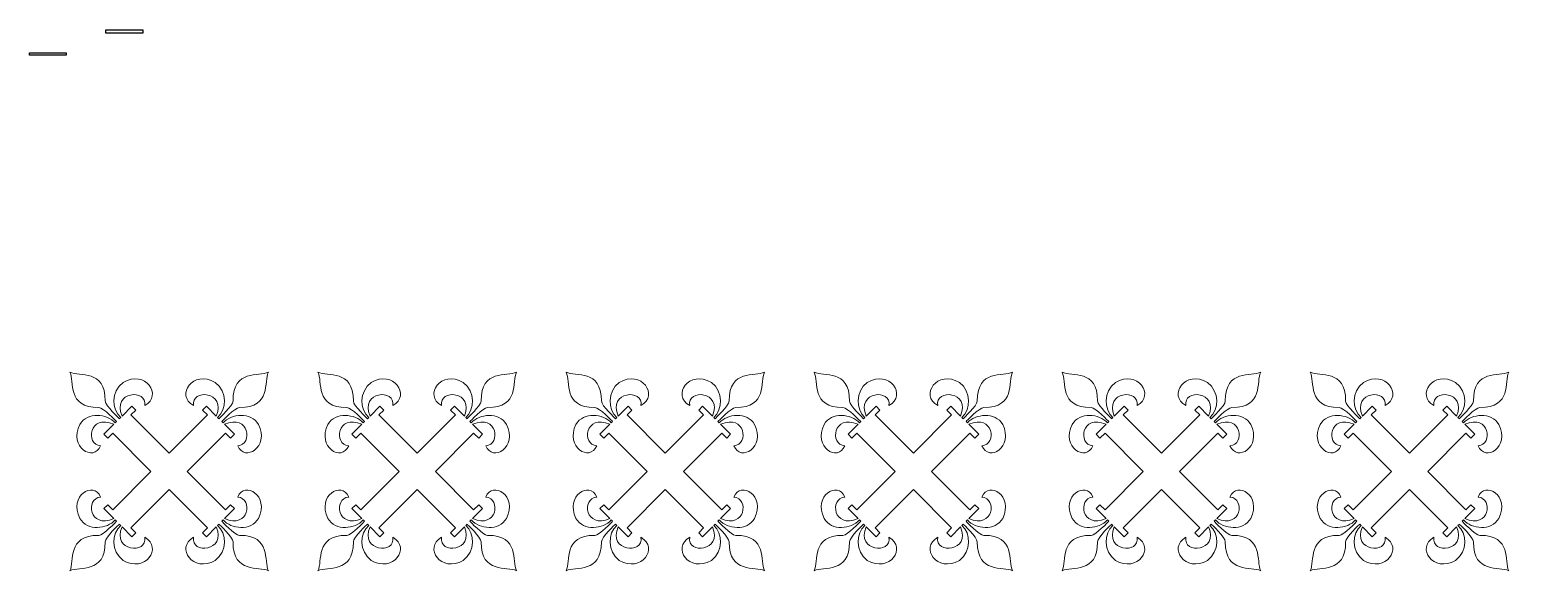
# Model space of a CAD drawing. Header units: centimetres. Extents: x -305 to -65, y -66 to -22.
# Drawn here: x -304.5 to -185, y -65.9 to -22.1 of the extents above; entities that cross this region are included whole.
import ezdxf

# ---------------------------------------------------------------- set-up
doc = ezdxf.new("R2010")
doc.units = ezdxf.units.CM
doc.header["$MEASUREMENT"] = 0
doc.header["$XCLIPFRAME"] = 0
doc.layers.add('layer 1', color=7, linetype='Continuous')
picture_1 = doc.add_image_def('image1.jpg', size_in_pixel=(6070, 507))
picture_2 = doc.add_image_def('image2.jpg', size_in_pixel=(15437, 1440))

msp = doc.modelspace()

# ---------------------------------------------------------------- linework, layer by layer
at = {"layer": 'layer 1', "color": 230, "lineweight": 9}
for points in [[(-291.8309, -57.64414), (-291.8309, -57.64414), (-288.74649, -54.5597), (-288.74649, -54.5597), (-288.74649, -54.5597), (-288.74649, -54.5597), (-288.34096, -54.96523), (-288.34096, -54.96523), (-288.34096, -54.96523), (-288.34096, -54.96523), (-288.02642, -54.65069), (-288.02642, -54.65069), (-288.02642, -54.65069), (-288.02642, -54.65069), (-288.83175, -53.84531), (-288.83175, -53.84531), (-288.83175, -53.84531), (-286.82492, -52.97389), (-286.51419, -55.47459), (-287.76999, -55.58263), (-287.76999, -55.58263), (-287.20246, -56.91838), (-285.18024, -55.68053), (-286.0955, -53.86414), (-286.0955, -53.86414), (-286.69637, -52.80568), (-288.30547, -53.00814), (-288.94198, -53.73684), (-288.94198, -53.73684), (-288.94198, -53.73684), (-289.05018, -53.62689), (-289.05018, -53.62689), (-289.05018, -53.62689), (-289.05018, -53.62689), (-287.98222, -52.49679), (-287.62002, -52.49553), (-287.62002, -52.49553), (-285.00582, -52.4864), (-285.68879, -50.40669), (-285.29504, -49.64433), (-285.29504, -49.64433), (-286.05743, -50.03805), (-288.13705, -49.35514), (-288.14618, -51.96933), (-288.14618, -51.96933), (-288.14744, -52.33153), (-289.27857, -53.40052), (-289.27857, -53.40052), (-289.27857, -53.40052), (-289.27857, -53.40052), (-289.38748, -53.29129), (-289.38748, -53.29129), (-289.38748, -53.29129), (-288.65879, -52.65477), (-288.59328, -51.21686), (-289.58326, -50.47904), (-289.58326, -50.47904), (-291.36542, -49.42681), (-292.83253, -51.50176), (-291.3256, -52.34321), (-291.3256, -52.34321), (-291.5942, -50.95047), (-288.62493, -51.17514), (-289.49634, -53.18198), (-289.49634, -53.18198), (-289.49634, -53.18198), (-290.28844, -52.38867), (-290.28844, -52.38867), (-290.28844, -52.38867), (-290.28844, -52.38867), (-290.60298, -52.70321), (-290.60298, -52.70321), (-290.60298, -52.70321), (-290.60298, -52.70321), (-290.21035, -53.09581), (-290.21035, -53.09581), (-290.21035, -53.09581), (-290.21035, -53.09581), (-293.29491, -56.18037), (-293.29491, -56.18037), (-293.29491, -56.18037), (-293.29491, -56.18037), (-296.37985, -53.09581), (-296.37985, -53.09581), (-296.37985, -53.09581), (-296.37985, -53.09581), (-295.98722, -52.70321), (-295.98722, -52.70321), (-295.98722, -52.70321), (-295.98722, -52.70321), (-296.30176, -52.38867), (-296.30176, -52.38867), (-296.30176, -52.38867), (-296.30176, -52.38867), (-297.09386, -53.18198), (-297.09386, -53.18198), (-297.09386, -53.18198), (-297.96527, -51.17514), (-294.996, -50.95047), (-295.2646, -52.34321), (-295.2646, -52.34321), (-293.75767, -51.50176), (-295.22478, -49.42681), (-297.00694, -50.47904), (-297.00694, -50.47904), (-297.99692, -51.21686), (-297.93141, -52.65477), (-297.20272, -53.29129), (-297.20272, -53.29129), (-297.20272, -53.29129), (-297.31163, -53.40052), (-297.31163, -53.40052), (-297.31163, -53.40052), (-297.31163, -53.40052), (-298.44276, -52.33153), (-298.44402, -51.96933), (-298.44402, -51.96933), (-298.45315, -49.35514), (-300.53277, -50.03805), (-301.29516, -49.64433), (-301.29516, -49.64433), (-300.90141, -50.40669), (-301.58438, -52.4864), (-298.97018, -52.49553), (-298.97018, -52.49553), (-298.60798, -52.49679), (-297.54002, -53.62689), (-297.54002, -53.62689), (-297.54002, -53.62689), (-297.54002, -53.62689), (-297.64822, -53.73684), (-297.64822, -53.73684), (-297.64822, -53.73684), (-298.28473, -53.00814), (-299.89383, -52.80568), (-300.4947, -53.86414), (-300.4947, -53.86414), (-301.40996, -55.68053), (-299.38774, -56.91838), (-298.82021, -55.58263), (-298.82021, -55.58263), (-300.07601, -55.47459), (-299.76528, -52.97389), (-297.75845, -53.84531), (-297.75845, -53.84531), (-297.75845, -53.84531), (-298.56378, -54.65069), (-298.56378, -54.65069), (-298.56378, -54.65069), (-298.56378, -54.65069), (-298.24924, -54.96523), (-298.24924, -54.96523), (-298.24924, -54.96523), (-298.24924, -54.96523), (-297.84371, -54.5597), (-297.84371, -54.5597), (-297.84371, -54.5597), (-297.84371, -54.5597), (-294.7593, -57.64414), (-294.7593, -57.64414), (-294.7593, -57.64414), (-294.7593, -57.64414), (-297.84371, -60.72858), (-297.84371, -60.72858), (-297.84371, -60.72858), (-297.84371, -60.72858), (-298.24924, -60.32305), (-298.24924, -60.32305), (-298.24924, -60.32305), (-298.24924, -60.32305), (-298.56378, -60.63759), (-298.56378, -60.63759), (-298.56378, -60.63759), (-298.56378, -60.63759), (-297.75845, -61.44297), (-297.75845, -61.44297), (-297.75845, -61.44297), (-299.76528, -62.31439), (-300.07601, -59.81369), (-298.82021, -59.70565), (-298.82021, -59.70565), (-299.38774, -58.3699), (-301.40996, -59.60775), (-300.4947, -61.42414), (-300.4947, -61.42414), (-299.89383, -62.4826), (-298.28473, -62.28014), (-297.64822, -61.55144), (-297.64822, -61.55144), (-297.64822, -61.55144), (-297.54002, -61.66139), (-297.54002, -61.66139), (-297.54002, -61.66139), (-297.54002, -61.66139), (-298.60798, -62.79149), (-298.97018, -62.79275), (-298.97018, -62.79275), (-301.58438, -62.80188), (-300.90141, -64.88159), (-301.29516, -65.64395), (-301.29516, -65.64395), (-300.53277, -65.25023), (-298.45315, -65.93314), (-298.44402, -63.31895), (-298.44402, -63.31895), (-298.44276, -62.95675), (-297.31163, -61.88776), (-297.31163, -61.88776), (-297.31163, -61.88776), (-297.31163, -61.88776), (-297.20272, -61.99699), (-297.20272, -61.99699), (-297.20272, -61.99699), (-297.93141, -62.63351), (-297.99692, -64.07142), (-297.00694, -64.80924), (-297.00694, -64.80924), (-295.22478, -65.86147), (-293.75767, -63.78652), (-295.2646, -62.94507), (-295.2646, -62.94507), (-294.996, -64.33781), (-297.96527, -64.11314), (-297.09386, -62.1063), (-297.09386, -62.1063), (-297.09386, -62.1063), (-296.30176, -62.89961), (-296.30176, -62.89961), (-296.30176, -62.89961), (-296.30176, -62.89961), (-295.98722, -62.58507), (-295.98722, -62.58507), (-295.98722, -62.58507), (-295.98722, -62.58507), (-296.37985, -62.19247), (-296.37985, -62.19247), (-296.37985, -62.19247), (-296.37985, -62.19247), (-293.29529, -59.10791), (-293.29529, -59.10791), (-293.29529, -59.10791), (-293.29529, -59.10791), (-290.21035, -62.19247), (-290.21035, -62.19247), (-290.21035, -62.19247), (-290.21035, -62.19247), (-290.60298, -62.58507), (-290.60298, -62.58507), (-290.60298, -62.58507), (-290.60298, -62.58507), (-290.28844, -62.89961), (-290.28844, -62.89961), (-290.28844, -62.89961), (-290.28844, -62.89961), (-289.49634, -62.1063), (-289.49634, -62.1063), (-289.49634, -62.1063), (-288.62493, -64.11314), (-291.5942, -64.33781), (-291.3256, -62.94507), (-291.3256, -62.94507), (-292.83253, -63.78652), (-291.36542, -65.86147), (-289.58326, -64.80924), (-289.58326, -64.80924), (-288.59328, -64.07142), (-288.65879, -62.63351), (-289.38748, -61.99699), (-289.38748, -61.99699), (-289.38748, -61.99699), (-289.27857, -61.88776), (-289.27857, -61.88776), (-289.27857, -61.88776), (-289.27857, -61.88776), (-288.14744, -62.95675), (-288.14618, -63.31895), (-288.14618, -63.31895), (-288.13705, -65.93314), (-286.05743, -65.25023), (-285.29504, -65.64395), (-285.29504, -65.64395), (-285.68879, -64.88159), (-285.00582, -62.80188), (-287.62002, -62.79275), (-287.62002, -62.79275), (-287.98222, -62.79149), (-289.05018, -61.66139), (-289.05018, -61.66139), (-289.05018, -61.66139), (-289.05018, -61.66139), (-288.94198, -61.55144), (-288.94198, -61.55144), (-288.94198, -61.55144), (-288.30547, -62.28014), (-286.69637, -62.4826), (-286.0955, -61.42414), (-286.0955, -61.42414), (-285.18024, -59.60775), (-287.20246, -58.3699), (-287.76999, -59.70565), (-287.76999, -59.70565), (-286.51419, -59.81369), (-286.82492, -62.31439), (-288.83175, -61.44297), (-288.83175, -61.44297), (-288.83175, -61.44297), (-288.02642, -60.63759), (-288.02642, -60.63759), (-288.02642, -60.63759), (-288.02642, -60.63759), (-288.34096, -60.32305), (-288.34096, -60.32305), (-288.34096, -60.32305), (-288.34096, -60.32305), (-288.74649, -60.72858), (-288.74649, -60.72858), (-288.74649, -60.72858), (-288.74649, -60.72858), (-291.8309, -57.64414), (-291.8309, -57.64414)], [(-274.7592, -57.64442), (-274.7592, -57.64442), (-277.84361, -60.72886), (-277.84361, -60.72886), (-277.84361, -60.72886), (-277.84361, -60.72886), (-278.24914, -60.32333), (-278.24914, -60.32333), (-278.24914, -60.32333), (-278.24914, -60.32333), (-278.56368, -60.63787), (-278.56368, -60.63787), (-278.56368, -60.63787), (-278.56368, -60.63787), (-277.75835, -61.44325), (-277.75835, -61.44325), (-277.75835, -61.44325), (-279.76518, -62.31467), (-280.07591, -59.81397), (-278.82011, -59.70593), (-278.82011, -59.70593), (-279.38764, -58.37018), (-281.40986, -59.60803), (-280.4946, -61.42442), (-280.4946, -61.42442), (-279.89373, -62.48288), (-278.28463, -62.28042), (-277.64812, -61.55172), (-277.64812, -61.55172), (-277.64812, -61.55172), (-277.53992, -61.66167), (-277.53992, -61.66167), (-277.53992, -61.66167), (-277.53992, -61.66167), (-278.60788, -62.79177), (-278.97008, -62.79303), (-278.97008, -62.79303), (-281.58428, -62.80216), (-280.90131, -64.88187), (-281.29506, -65.64423), (-281.29506, -65.64423), (-280.53267, -65.25051), (-278.45305, -65.93342), (-278.44392, -63.31923), (-278.44392, -63.31923), (-278.44266, -62.95703), (-277.31153, -61.88804), (-277.31153, -61.88804), (-277.31153, -61.88804), (-277.31153, -61.88804), (-277.20262, -61.99727), (-277.20262, -61.99727), (-277.20262, -61.99727), (-277.93131, -62.63379), (-277.99682, -64.0717), (-277.00684, -64.80952), (-277.00684, -64.80952), (-275.22468, -65.86175), (-273.75757, -63.7868), (-275.2645, -62.94535), (-275.2645, -62.94535), (-274.9959, -64.33809), (-277.96517, -64.11342), (-277.09376, -62.10658), (-277.09376, -62.10658), (-277.09376, -62.10658), (-276.30166, -62.89989), (-276.30166, -62.89989), (-276.30166, -62.89989), (-276.30166, -62.89989), (-275.98712, -62.58535), (-275.98712, -62.58535), (-275.98712, -62.58535), (-275.98712, -62.58535), (-276.37975, -62.19275), (-276.37975, -62.19275), (-276.37975, -62.19275), (-276.37975, -62.19275), (-273.29519, -59.10819), (-273.29519, -59.10819), (-273.29519, -59.10819), (-273.29519, -59.10819), (-270.21025, -62.19275), (-270.21025, -62.19275), (-270.21025, -62.19275), (-270.21025, -62.19275), (-270.60288, -62.58535), (-270.60288, -62.58535), (-270.60288, -62.58535), (-270.60288, -62.58535), (-270.28834, -62.89989), (-270.28834, -62.89989), (-270.28834, -62.89989), (-270.28834, -62.89989), (-269.49624, -62.10658), (-269.49624, -62.10658), (-269.49624, -62.10658), (-268.62483, -64.11342), (-271.5941, -64.33809), (-271.3255, -62.94535), (-271.3255, -62.94535), (-272.83243, -63.7868), (-271.36532, -65.86175), (-269.58316, -64.80952), (-269.58316, -64.80952), (-268.59318, -64.0717), (-268.65869, -62.63379), (-269.38738, -61.99727), (-269.38738, -61.99727), (-269.38738, -61.99727), (-269.27847, -61.88804), (-269.27847, -61.88804), (-269.27847, -61.88804), (-269.27847, -61.88804), (-268.14734, -62.95703), (-268.14608, -63.31923), (-268.14608, -63.31923), (-268.13695, -65.93342), (-266.05733, -65.25051), (-265.29494, -65.64423), (-265.29494, -65.64423), (-265.68869, -64.88187), (-265.00572, -62.80216), (-267.61992, -62.79303), (-267.61992, -62.79303), (-267.98212, -62.79177), (-269.05008, -61.66167), (-269.05008, -61.66167), (-269.05008, -61.66167), (-269.05008, -61.66167), (-268.94188, -61.55172), (-268.94188, -61.55172), (-268.94188, -61.55172), (-268.30537, -62.28042), (-266.69627, -62.48288), (-266.0954, -61.42442), (-266.0954, -61.42442), (-265.18014, -59.60803), (-267.20236, -58.37018), (-267.76989, -59.70593), (-267.76989, -59.70593), (-266.51409, -59.81397), (-266.82482, -62.31467), (-268.83165, -61.44325), (-268.83165, -61.44325), (-268.83165, -61.44325), (-268.02632, -60.63787), (-268.02632, -60.63787), (-268.02632, -60.63787), (-268.02632, -60.63787), (-268.34086, -60.32333), (-268.34086, -60.32333), (-268.34086, -60.32333), (-268.34086, -60.32333), (-268.74639, -60.72886), (-268.74639, -60.72886), (-268.74639, -60.72886), (-268.74639, -60.72886), (-271.8308, -57.64442), (-271.8308, -57.64442), (-271.8308, -57.64442), (-271.8308, -57.64442), (-268.74639, -54.55998), (-268.74639, -54.55998), (-268.74639, -54.55998), (-268.74639, -54.55998), (-268.34086, -54.96551), (-268.34086, -54.96551), (-268.34086, -54.96551), (-268.34086, -54.96551), (-268.02632, -54.65097), (-268.02632, -54.65097), (-268.02632, -54.65097), (-268.02632, -54.65097), (-268.83165, -53.84559), (-268.83165, -53.84559), (-268.83165, -53.84559), (-266.82482, -52.97417), (-266.51409, -55.47487), (-267.76989, -55.58291), (-267.76989, -55.58291), (-267.20236, -56.91866), (-265.18014, -55.68081), (-266.0954, -53.86442), (-266.0954, -53.86442), (-266.69627, -52.80596), (-268.30537, -53.00842), (-268.94188, -53.73712), (-268.94188, -53.73712), (-268.94188, -53.73712), (-269.05008, -53.62717), (-269.05008, -53.62717), (-269.05008, -53.62717), (-269.05008, -53.62717), (-267.98212, -52.49707), (-267.61992, -52.49581), (-267.61992, -52.49581), (-265.00572, -52.48668), (-265.68869, -50.40697), (-265.29494, -49.64461), (-265.29494, -49.64461), (-266.05733, -50.03833), (-268.13695, -49.35542), (-268.14608, -51.96961), (-268.14608, -51.96961), (-268.14734, -52.33181), (-269.27847, -53.4008), (-269.27847, -53.4008), (-269.27847, -53.4008), (-269.27847, -53.4008), (-269.38738, -53.29157), (-269.38738, -53.29157), (-269.38738, -53.29157), (-268.65869, -52.65505), (-268.59318, -51.21714), (-269.58316, -50.47932), (-269.58316, -50.47932), (-271.36532, -49.42709), (-272.83243, -51.50204), (-271.3255, -52.34349), (-271.3255, -52.34349), (-271.5941, -50.95075), (-268.62483, -51.17542), (-269.49624, -53.18226), (-269.49624, -53.18226), (-269.49624, -53.18226), (-270.28834, -52.38895), (-270.28834, -52.38895), (-270.28834, -52.38895), (-270.28834, -52.38895), (-270.60288, -52.70349), (-270.60288, -52.70349), (-270.60288, -52.70349), (-270.60288, -52.70349), (-270.21025, -53.09609), (-270.21025, -53.09609), (-270.21025, -53.09609), (-270.21025, -53.09609), (-273.29481, -56.18065), (-273.29481, -56.18065), (-273.29481, -56.18065), (-273.29481, -56.18065), (-276.37975, -53.09609), (-276.37975, -53.09609), (-276.37975, -53.09609), (-276.37975, -53.09609), (-275.98712, -52.70349), (-275.98712, -52.70349), (-275.98712, -52.70349), (-275.98712, -52.70349), (-276.30166, -52.38895), (-276.30166, -52.38895), (-276.30166, -52.38895), (-276.30166, -52.38895), (-277.09376, -53.18226), (-277.09376, -53.18226), (-277.09376, -53.18226), (-277.96517, -51.17542), (-274.9959, -50.95075), (-275.2645, -52.34349), (-275.2645, -52.34349), (-273.75757, -51.50204), (-275.22468, -49.42709), (-277.00684, -50.47932), (-277.00684, -50.47932), (-277.99682, -51.21714), (-277.93131, -52.65505), (-277.20262, -53.29157), (-277.20262, -53.29157), (-277.20262, -53.29157), (-277.31153, -53.4008), (-277.31153, -53.4008), (-277.31153, -53.4008), (-277.31153, -53.4008), (-278.44266, -52.33181), (-278.44392, -51.96961), (-278.44392, -51.96961), (-278.45305, -49.35542), (-280.53267, -50.03833), (-281.29506, -49.64461), (-281.29506, -49.64461), (-280.90131, -50.40697), (-281.58428, -52.48668), (-278.97008, -52.49581), (-278.97008, -52.49581), (-278.60788, -52.49707), (-277.53992, -53.62717), (-277.53992, -53.62717), (-277.53992, -53.62717), (-277.53992, -53.62717), (-277.64812, -53.73712), (-277.64812, -53.73712), (-277.64812, -53.73712), (-278.28463, -53.00842), (-279.89373, -52.80596), (-280.4946, -53.86442), (-280.4946, -53.86442), (-281.40986, -55.68081), (-279.38764, -56.91866), (-278.82011, -55.58291), (-278.82011, -55.58291), (-280.07591, -55.47487), (-279.76518, -52.97417), (-277.75835, -53.84559), (-277.75835, -53.84559), (-277.75835, -53.84559), (-278.56368, -54.65097), (-278.56368, -54.65097), (-278.56368, -54.65097), (-278.56368, -54.65097), (-278.24914, -54.96551), (-278.24914, -54.96551), (-278.24914, -54.96551), (-278.24914, -54.96551), (-277.84361, -54.55998), (-277.84361, -54.55998), (-277.84361, -54.55998), (-277.84361, -54.55998), (-274.7592, -57.64442), (-274.7592, -57.64442)], [(-251.8309, -57.64414), (-251.8309, -57.64414), (-248.74649, -54.5597), (-248.74649, -54.5597), (-248.74649, -54.5597), (-248.74649, -54.5597), (-248.34096, -54.96523), (-248.34096, -54.96523), (-248.34096, -54.96523), (-248.34096, -54.96523), (-248.02642, -54.65069), (-248.02642, -54.65069), (-248.02642, -54.65069), (-248.02642, -54.65069), (-248.83175, -53.84531), (-248.83175, -53.84531), (-248.83175, -53.84531), (-246.82492, -52.97389), (-246.51419, -55.47459), (-247.76999, -55.58263), (-247.76999, -55.58263), (-247.20246, -56.91838), (-245.18024, -55.68053), (-246.0955, -53.86414), (-246.0955, -53.86414), (-246.69637, -52.80568), (-248.30547, -53.00814), (-248.94198, -53.73684), (-248.94198, -53.73684), (-248.94198, -53.73684), (-249.05018, -53.62689), (-249.05018, -53.62689), (-249.05018, -53.62689), (-249.05018, -53.62689), (-247.98222, -52.49679), (-247.62002, -52.49553), (-247.62002, -52.49553), (-245.00582, -52.4864), (-245.68879, -50.40669), (-245.29504, -49.64433), (-245.29504, -49.64433), (-246.05743, -50.03805), (-248.13705, -49.35514), (-248.14618, -51.96933), (-248.14618, -51.96933), (-248.14744, -52.33153), (-249.27857, -53.40052), (-249.27857, -53.40052), (-249.27857, -53.40052), (-249.27857, -53.40052), (-249.38748, -53.29129), (-249.38748, -53.29129), (-249.38748, -53.29129), (-248.65879, -52.65477), (-248.59328, -51.21686), (-249.58326, -50.47904), (-249.58326, -50.47904), (-251.36542, -49.42681), (-252.83253, -51.50176), (-251.3256, -52.34321), (-251.3256, -52.34321), (-251.5942, -50.95047), (-248.62493, -51.17514), (-249.49634, -53.18198), (-249.49634, -53.18198), (-249.49634, -53.18198), (-250.28844, -52.38867), (-250.28844, -52.38867), (-250.28844, -52.38867), (-250.28844, -52.38867), (-250.60298, -52.70321), (-250.60298, -52.70321), (-250.60298, -52.70321), (-250.60298, -52.70321), (-250.21035, -53.09581), (-250.21035, -53.09581), (-250.21035, -53.09581), (-250.21035, -53.09581), (-253.29491, -56.18037), (-253.29491, -56.18037), (-253.29491, -56.18037), (-253.29491, -56.18037), (-256.37985, -53.09581), (-256.37985, -53.09581), (-256.37985, -53.09581), (-256.37985, -53.09581), (-255.98722, -52.70321), (-255.98722, -52.70321), (-255.98722, -52.70321), (-255.98722, -52.70321), (-256.30176, -52.38867), (-256.30176, -52.38867), (-256.30176, -52.38867), (-256.30176, -52.38867), (-257.09386, -53.18198), (-257.09386, -53.18198), (-257.09386, -53.18198), (-257.96527, -51.17514), (-254.996, -50.95047), (-255.2646, -52.34321), (-255.2646, -52.34321), (-253.75767, -51.50176), (-255.22478, -49.42681), (-257.00694, -50.47904), (-257.00694, -50.47904), (-257.99692, -51.21686), (-257.93141, -52.65477), (-257.20272, -53.29129), (-257.20272, -53.29129), (-257.20272, -53.29129), (-257.31163, -53.40052), (-257.31163, -53.40052), (-257.31163, -53.40052), (-257.31163, -53.40052), (-258.44276, -52.33153), (-258.44402, -51.96933), (-258.44402, -51.96933), (-258.45315, -49.35514), (-260.53277, -50.03805), (-261.29516, -49.64433), (-261.29516, -49.64433), (-260.90141, -50.40669), (-261.58438, -52.4864), (-258.97018, -52.49553), (-258.97018, -52.49553), (-258.60798, -52.49679), (-257.54002, -53.62689), (-257.54002, -53.62689), (-257.54002, -53.62689), (-257.54002, -53.62689), (-257.64822, -53.73684), (-257.64822, -53.73684), (-257.64822, -53.73684), (-258.28473, -53.00814), (-259.89383, -52.80568), (-260.4947, -53.86414), (-260.4947, -53.86414), (-261.40996, -55.68053), (-259.38774, -56.91838), (-258.82021, -55.58263), (-258.82021, -55.58263), (-260.07601, -55.47459), (-259.76528, -52.97389), (-257.75845, -53.84531), (-257.75845, -53.84531), (-257.75845, -53.84531), (-258.56378, -54.65069), (-258.56378, -54.65069), (-258.56378, -54.65069), (-258.56378, -54.65069), (-258.24924, -54.96523), (-258.24924, -54.96523), (-258.24924, -54.96523), (-258.24924, -54.96523), (-257.84371, -54.5597), (-257.84371, -54.5597), (-257.84371, -54.5597), (-257.84371, -54.5597), (-254.7593, -57.64414), (-254.7593, -57.64414), (-254.7593, -57.64414), (-254.7593, -57.64414), (-257.84371, -60.72858), (-257.84371, -60.72858), (-257.84371, -60.72858), (-257.84371, -60.72858), (-258.24924, -60.32305), (-258.24924, -60.32305), (-258.24924, -60.32305), (-258.24924, -60.32305), (-258.56378, -60.63759), (-258.56378, -60.63759), (-258.56378, -60.63759), (-258.56378, -60.63759), (-257.75845, -61.44297), (-257.75845, -61.44297), (-257.75845, -61.44297), (-259.76528, -62.31439), (-260.07601, -59.81369), (-258.82021, -59.70565), (-258.82021, -59.70565), (-259.38774, -58.3699), (-261.40996, -59.60775), (-260.4947, -61.42414), (-260.4947, -61.42414), (-259.89383, -62.4826), (-258.28473, -62.28014), (-257.64822, -61.55144), (-257.64822, -61.55144), (-257.64822, -61.55144), (-257.54002, -61.66139), (-257.54002, -61.66139), (-257.54002, -61.66139), (-257.54002, -61.66139), (-258.60798, -62.79149), (-258.97018, -62.79275), (-258.97018, -62.79275), (-261.58438, -62.80188), (-260.90141, -64.88159), (-261.29516, -65.64395), (-261.29516, -65.64395), (-260.53277, -65.25023), (-258.45315, -65.93314), (-258.44402, -63.31895), (-258.44402, -63.31895), (-258.44276, -62.95675), (-257.31163, -61.88776), (-257.31163, -61.88776), (-257.31163, -61.88776), (-257.31163, -61.88776), (-257.20272, -61.99699), (-257.20272, -61.99699), (-257.20272, -61.99699), (-257.93141, -62.63351), (-257.99692, -64.07142), (-257.00694, -64.80924), (-257.00694, -64.80924), (-255.22478, -65.86147), (-253.75767, -63.78652), (-255.2646, -62.94507), (-255.2646, -62.94507), (-254.996, -64.33781), (-257.96527, -64.11314), (-257.09386, -62.1063), (-257.09386, -62.1063), (-257.09386, -62.1063), (-256.30176, -62.89961), (-256.30176, -62.89961), (-256.30176, -62.89961), (-256.30176, -62.89961), (-255.98722, -62.58507), (-255.98722, -62.58507), (-255.98722, -62.58507), (-255.98722, -62.58507), (-256.37985, -62.19247), (-256.37985, -62.19247), (-256.37985, -62.19247), (-256.37985, -62.19247), (-253.29529, -59.10791), (-253.29529, -59.10791), (-253.29529, -59.10791), (-253.29529, -59.10791), (-250.21035, -62.19247), (-250.21035, -62.19247), (-250.21035, -62.19247), (-250.21035, -62.19247), (-250.60298, -62.58507), (-250.60298, -62.58507), (-250.60298, -62.58507), (-250.60298, -62.58507), (-250.28844, -62.89961), (-250.28844, -62.89961), (-250.28844, -62.89961), (-250.28844, -62.89961), (-249.49634, -62.1063), (-249.49634, -62.1063), (-249.49634, -62.1063), (-248.62493, -64.11314), (-251.5942, -64.33781), (-251.3256, -62.94507), (-251.3256, -62.94507), (-252.83253, -63.78652), (-251.36542, -65.86147), (-249.58326, -64.80924), (-249.58326, -64.80924), (-248.59328, -64.07142), (-248.65879, -62.63351), (-249.38748, -61.99699), (-249.38748, -61.99699), (-249.38748, -61.99699), (-249.27857, -61.88776), (-249.27857, -61.88776), (-249.27857, -61.88776), (-249.27857, -61.88776), (-248.14744, -62.95675), (-248.14618, -63.31895), (-248.14618, -63.31895), (-248.13705, -65.93314), (-246.05743, -65.25023), (-245.29504, -65.64395), (-245.29504, -65.64395), (-245.68879, -64.88159), (-245.00582, -62.80188), (-247.62002, -62.79275), (-247.62002, -62.79275), (-247.98222, -62.79149), (-249.05018, -61.66139), (-249.05018, -61.66139), (-249.05018, -61.66139), (-249.05018, -61.66139), (-248.94198, -61.55144), (-248.94198, -61.55144), (-248.94198, -61.55144), (-248.30547, -62.28014), (-246.69637, -62.4826), (-246.0955, -61.42414), (-246.0955, -61.42414), (-245.18024, -59.60775), (-247.20246, -58.3699), (-247.76999, -59.70565), (-247.76999, -59.70565), (-246.51419, -59.81369), (-246.82492, -62.31439), (-248.83175, -61.44297), (-248.83175, -61.44297), (-248.83175, -61.44297), (-248.02642, -60.63759), (-248.02642, -60.63759), (-248.02642, -60.63759), (-248.02642, -60.63759), (-248.34096, -60.32305), (-248.34096, -60.32305), (-248.34096, -60.32305), (-248.34096, -60.32305), (-248.74649, -60.72858), (-248.74649, -60.72858), (-248.74649, -60.72858), (-248.74649, -60.72858), (-251.8309, -57.64414), (-251.8309, -57.64414)], [(-234.7592, -57.64442), (-234.7592, -57.64442), (-237.84361, -60.72886), (-237.84361, -60.72886), (-237.84361, -60.72886), (-237.84361, -60.72886), (-238.24914, -60.32333), (-238.24914, -60.32333), (-238.24914, -60.32333), (-238.24914, -60.32333), (-238.56368, -60.63787), (-238.56368, -60.63787), (-238.56368, -60.63787), (-238.56368, -60.63787), (-237.75835, -61.44325), (-237.75835, -61.44325), (-237.75835, -61.44325), (-239.76518, -62.31467), (-240.07591, -59.81397), (-238.82011, -59.70593), (-238.82011, -59.70593), (-239.38764, -58.37018), (-241.40986, -59.60803), (-240.4946, -61.42442), (-240.4946, -61.42442), (-239.89373, -62.48288), (-238.28463, -62.28042), (-237.64812, -61.55172), (-237.64812, -61.55172), (-237.64812, -61.55172), (-237.53992, -61.66167), (-237.53992, -61.66167), (-237.53992, -61.66167), (-237.53992, -61.66167), (-238.60788, -62.79177), (-238.97008, -62.79303), (-238.97008, -62.79303), (-241.58428, -62.80216), (-240.90131, -64.88187), (-241.29506, -65.64423), (-241.29506, -65.64423), (-240.53267, -65.25051), (-238.45305, -65.93342), (-238.44392, -63.31923), (-238.44392, -63.31923), (-238.44266, -62.95703), (-237.31153, -61.88804), (-237.31153, -61.88804), (-237.31153, -61.88804), (-237.31153, -61.88804), (-237.20262, -61.99727), (-237.20262, -61.99727), (-237.20262, -61.99727), (-237.93131, -62.63379), (-237.99682, -64.0717), (-237.00684, -64.80952), (-237.00684, -64.80952), (-235.22468, -65.86175), (-233.75757, -63.7868), (-235.2645, -62.94535), (-235.2645, -62.94535), (-234.9959, -64.33809), (-237.96517, -64.11342), (-237.09376, -62.10658), (-237.09376, -62.10658), (-237.09376, -62.10658), (-236.30166, -62.89989), (-236.30166, -62.89989), (-236.30166, -62.89989), (-236.30166, -62.89989), (-235.98712, -62.58535), (-235.98712, -62.58535), (-235.98712, -62.58535), (-235.98712, -62.58535), (-236.37975, -62.19275), (-236.37975, -62.19275), (-236.37975, -62.19275), (-236.37975, -62.19275), (-233.29519, -59.10819), (-233.29519, -59.10819), (-233.29519, -59.10819), (-233.29519, -59.10819), (-230.21025, -62.19275), (-230.21025, -62.19275), (-230.21025, -62.19275), (-230.21025, -62.19275), (-230.60288, -62.58535), (-230.60288, -62.58535), (-230.60288, -62.58535), (-230.60288, -62.58535), (-230.28834, -62.89989), (-230.28834, -62.89989), (-230.28834, -62.89989), (-230.28834, -62.89989), (-229.49624, -62.10658), (-229.49624, -62.10658), (-229.49624, -62.10658), (-228.62483, -64.11342), (-231.5941, -64.33809), (-231.3255, -62.94535), (-231.3255, -62.94535), (-232.83243, -63.7868), (-231.36532, -65.86175), (-229.58316, -64.80952), (-229.58316, -64.80952), (-228.59318, -64.0717), (-228.65869, -62.63379), (-229.38738, -61.99727), (-229.38738, -61.99727), (-229.38738, -61.99727), (-229.27847, -61.88804), (-229.27847, -61.88804), (-229.27847, -61.88804), (-229.27847, -61.88804), (-228.14734, -62.95703), (-228.14608, -63.31923), (-228.14608, -63.31923), (-228.13695, -65.93342), (-226.05733, -65.25051), (-225.29494, -65.64423), (-225.29494, -65.64423), (-225.68869, -64.88187), (-225.00572, -62.80216), (-227.61992, -62.79303), (-227.61992, -62.79303), (-227.98212, -62.79177), (-229.05008, -61.66167), (-229.05008, -61.66167), (-229.05008, -61.66167), (-229.05008, -61.66167), (-228.94188, -61.55172), (-228.94188, -61.55172), (-228.94188, -61.55172), (-228.30537, -62.28042), (-226.69627, -62.48288), (-226.0954, -61.42442), (-226.0954, -61.42442), (-225.18014, -59.60803), (-227.20236, -58.37018), (-227.76989, -59.70593), (-227.76989, -59.70593), (-226.51409, -59.81397), (-226.82482, -62.31467), (-228.83165, -61.44325), (-228.83165, -61.44325), (-228.83165, -61.44325), (-228.02632, -60.63787), (-228.02632, -60.63787), (-228.02632, -60.63787), (-228.02632, -60.63787), (-228.34086, -60.32333), (-228.34086, -60.32333), (-228.34086, -60.32333), (-228.34086, -60.32333), (-228.74639, -60.72886), (-228.74639, -60.72886), (-228.74639, -60.72886), (-228.74639, -60.72886), (-231.8308, -57.64442), (-231.8308, -57.64442), (-231.8308, -57.64442), (-231.8308, -57.64442), (-228.74639, -54.55998), (-228.74639, -54.55998), (-228.74639, -54.55998), (-228.74639, -54.55998), (-228.34086, -54.96551), (-228.34086, -54.96551), (-228.34086, -54.96551), (-228.34086, -54.96551), (-228.02632, -54.65097), (-228.02632, -54.65097), (-228.02632, -54.65097), (-228.02632, -54.65097), (-228.83165, -53.84559), (-228.83165, -53.84559), (-228.83165, -53.84559), (-226.82482, -52.97417), (-226.51409, -55.47487), (-227.76989, -55.58291), (-227.76989, -55.58291), (-227.20236, -56.91866), (-225.18014, -55.68081), (-226.0954, -53.86442), (-226.0954, -53.86442), (-226.69627, -52.80596), (-228.30537, -53.00842), (-228.94188, -53.73712), (-228.94188, -53.73712), (-228.94188, -53.73712), (-229.05008, -53.62717), (-229.05008, -53.62717), (-229.05008, -53.62717), (-229.05008, -53.62717), (-227.98212, -52.49707), (-227.61992, -52.49581), (-227.61992, -52.49581), (-225.00572, -52.48668), (-225.68869, -50.40697), (-225.29494, -49.64461), (-225.29494, -49.64461), (-226.05733, -50.03833), (-228.13695, -49.35542), (-228.14608, -51.96961), (-228.14608, -51.96961), (-228.14734, -52.33181), (-229.27847, -53.4008), (-229.27847, -53.4008), (-229.27847, -53.4008), (-229.27847, -53.4008), (-229.38738, -53.29157), (-229.38738, -53.29157), (-229.38738, -53.29157), (-228.65869, -52.65505), (-228.59318, -51.21714), (-229.58316, -50.47932), (-229.58316, -50.47932), (-231.36532, -49.42709), (-232.83243, -51.50204), (-231.3255, -52.34349), (-231.3255, -52.34349), (-231.5941, -50.95075), (-228.62483, -51.17542), (-229.49624, -53.18226), (-229.49624, -53.18226), (-229.49624, -53.18226), (-230.28834, -52.38895), (-230.28834, -52.38895), (-230.28834, -52.38895), (-230.28834, -52.38895), (-230.60288, -52.70349), (-230.60288, -52.70349), (-230.60288, -52.70349), (-230.60288, -52.70349), (-230.21025, -53.09609), (-230.21025, -53.09609), (-230.21025, -53.09609), (-230.21025, -53.09609), (-233.29481, -56.18065), (-233.29481, -56.18065), (-233.29481, -56.18065), (-233.29481, -56.18065), (-236.37975, -53.09609), (-236.37975, -53.09609), (-236.37975, -53.09609), (-236.37975, -53.09609), (-235.98712, -52.70349), (-235.98712, -52.70349), (-235.98712, -52.70349), (-235.98712, -52.70349), (-236.30166, -52.38895), (-236.30166, -52.38895), (-236.30166, -52.38895), (-236.30166, -52.38895), (-237.09376, -53.18226), (-237.09376, -53.18226), (-237.09376, -53.18226), (-237.96517, -51.17542), (-234.9959, -50.95075), (-235.2645, -52.34349), (-235.2645, -52.34349), (-233.75757, -51.50204), (-235.22468, -49.42709), (-237.00684, -50.47932), (-237.00684, -50.47932), (-237.99682, -51.21714), (-237.93131, -52.65505), (-237.20262, -53.29157), (-237.20262, -53.29157), (-237.20262, -53.29157), (-237.31153, -53.4008), (-237.31153, -53.4008), (-237.31153, -53.4008), (-237.31153, -53.4008), (-238.44266, -52.33181), (-238.44392, -51.96961), (-238.44392, -51.96961), (-238.45305, -49.35542), (-240.53267, -50.03833), (-241.29506, -49.64461), (-241.29506, -49.64461), (-240.90131, -50.40697), (-241.58428, -52.48668), (-238.97008, -52.49581), (-238.97008, -52.49581), (-238.60788, -52.49707), (-237.53992, -53.62717), (-237.53992, -53.62717), (-237.53992, -53.62717), (-237.53992, -53.62717), (-237.64812, -53.73712), (-237.64812, -53.73712), (-237.64812, -53.73712), (-238.28463, -53.00842), (-239.89373, -52.80596), (-240.4946, -53.86442), (-240.4946, -53.86442), (-241.40986, -55.68081), (-239.38764, -56.91866), (-238.82011, -55.58291), (-238.82011, -55.58291), (-240.07591, -55.47487), (-239.76518, -52.97417), (-237.75835, -53.84559), (-237.75835, -53.84559), (-237.75835, -53.84559), (-238.56368, -54.65097), (-238.56368, -54.65097), (-238.56368, -54.65097), (-238.56368, -54.65097), (-238.24914, -54.96551), (-238.24914, -54.96551), (-238.24914, -54.96551), (-238.24914, -54.96551), (-237.84361, -54.55998), (-237.84361, -54.55998), (-237.84361, -54.55998), (-237.84361, -54.55998), (-234.7592, -57.64442), (-234.7592, -57.64442)], [(-211.8309, -57.64414), (-211.8309, -57.64414), (-208.74649, -54.5597), (-208.74649, -54.5597), (-208.74649, -54.5597), (-208.74649, -54.5597), (-208.34096, -54.96523), (-208.34096, -54.96523), (-208.34096, -54.96523), (-208.34096, -54.96523), (-208.02642, -54.65069), (-208.02642, -54.65069), (-208.02642, -54.65069), (-208.02642, -54.65069), (-208.83175, -53.84531), (-208.83175, -53.84531), (-208.83175, -53.84531), (-206.82492, -52.97389), (-206.51419, -55.47459), (-207.76999, -55.58263), (-207.76999, -55.58263), (-207.20246, -56.91838), (-205.18024, -55.68053), (-206.0955, -53.86414), (-206.0955, -53.86414), (-206.69637, -52.80568), (-208.30547, -53.00814), (-208.94198, -53.73684), (-208.94198, -53.73684), (-208.94198, -53.73684), (-209.05018, -53.62689), (-209.05018, -53.62689), (-209.05018, -53.62689), (-209.05018, -53.62689), (-207.98222, -52.49679), (-207.62002, -52.49553), (-207.62002, -52.49553), (-205.00582, -52.4864), (-205.68879, -50.40669), (-205.29504, -49.64433), (-205.29504, -49.64433), (-206.05743, -50.03805), (-208.13705, -49.35514), (-208.14618, -51.96933), (-208.14618, -51.96933), (-208.14744, -52.33153), (-209.27857, -53.40052), (-209.27857, -53.40052), (-209.27857, -53.40052), (-209.27857, -53.40052), (-209.38748, -53.29129), (-209.38748, -53.29129), (-209.38748, -53.29129), (-208.65879, -52.65477), (-208.59328, -51.21686), (-209.58326, -50.47904), (-209.58326, -50.47904), (-211.36542, -49.42681), (-212.83253, -51.50176), (-211.3256, -52.34321), (-211.3256, -52.34321), (-211.5942, -50.95047), (-208.62493, -51.17514), (-209.49634, -53.18198), (-209.49634, -53.18198), (-209.49634, -53.18198), (-210.28844, -52.38867), (-210.28844, -52.38867), (-210.28844, -52.38867), (-210.28844, -52.38867), (-210.60298, -52.70321), (-210.60298, -52.70321), (-210.60298, -52.70321), (-210.60298, -52.70321), (-210.21035, -53.09581), (-210.21035, -53.09581), (-210.21035, -53.09581), (-210.21035, -53.09581), (-213.29491, -56.18037), (-213.29491, -56.18037), (-213.29491, -56.18037), (-213.29491, -56.18037), (-216.37985, -53.09581), (-216.37985, -53.09581), (-216.37985, -53.09581), (-216.37985, -53.09581), (-215.98722, -52.70321), (-215.98722, -52.70321), (-215.98722, -52.70321), (-215.98722, -52.70321), (-216.30176, -52.38867), (-216.30176, -52.38867), (-216.30176, -52.38867), (-216.30176, -52.38867), (-217.09386, -53.18198), (-217.09386, -53.18198), (-217.09386, -53.18198), (-217.96527, -51.17514), (-214.996, -50.95047), (-215.2646, -52.34321), (-215.2646, -52.34321), (-213.75767, -51.50176), (-215.22478, -49.42681), (-217.00694, -50.47904), (-217.00694, -50.47904), (-217.99692, -51.21686), (-217.93141, -52.65477), (-217.20272, -53.29129), (-217.20272, -53.29129), (-217.20272, -53.29129), (-217.31163, -53.40052), (-217.31163, -53.40052), (-217.31163, -53.40052), (-217.31163, -53.40052), (-218.44276, -52.33153), (-218.44402, -51.96933), (-218.44402, -51.96933), (-218.45315, -49.35514), (-220.53277, -50.03805), (-221.29516, -49.64433), (-221.29516, -49.64433), (-220.90141, -50.40669), (-221.58438, -52.4864), (-218.97018, -52.49553), (-218.97018, -52.49553), (-218.60798, -52.49679), (-217.54002, -53.62689), (-217.54002, -53.62689), (-217.54002, -53.62689), (-217.54002, -53.62689), (-217.64822, -53.73684), (-217.64822, -53.73684), (-217.64822, -53.73684), (-218.28473, -53.00814), (-219.89383, -52.80568), (-220.4947, -53.86414), (-220.4947, -53.86414), (-221.40996, -55.68053), (-219.38774, -56.91838), (-218.82021, -55.58263), (-218.82021, -55.58263), (-220.07601, -55.47459), (-219.76528, -52.97389), (-217.75845, -53.84531), (-217.75845, -53.84531), (-217.75845, -53.84531), (-218.56378, -54.65069), (-218.56378, -54.65069), (-218.56378, -54.65069), (-218.56378, -54.65069), (-218.24924, -54.96523), (-218.24924, -54.96523), (-218.24924, -54.96523), (-218.24924, -54.96523), (-217.84371, -54.5597), (-217.84371, -54.5597), (-217.84371, -54.5597), (-217.84371, -54.5597), (-214.7593, -57.64414), (-214.7593, -57.64414), (-214.7593, -57.64414), (-214.7593, -57.64414), (-217.84371, -60.72858), (-217.84371, -60.72858), (-217.84371, -60.72858), (-217.84371, -60.72858), (-218.24924, -60.32305), (-218.24924, -60.32305), (-218.24924, -60.32305), (-218.24924, -60.32305), (-218.56378, -60.63759), (-218.56378, -60.63759), (-218.56378, -60.63759), (-218.56378, -60.63759), (-217.75845, -61.44297), (-217.75845, -61.44297), (-217.75845, -61.44297), (-219.76528, -62.31439), (-220.07601, -59.81369), (-218.82021, -59.70565), (-218.82021, -59.70565), (-219.38774, -58.3699), (-221.40996, -59.60775), (-220.4947, -61.42414), (-220.4947, -61.42414), (-219.89383, -62.4826), (-218.28473, -62.28014), (-217.64822, -61.55144), (-217.64822, -61.55144), (-217.64822, -61.55144), (-217.54002, -61.66139), (-217.54002, -61.66139), (-217.54002, -61.66139), (-217.54002, -61.66139), (-218.60798, -62.79149), (-218.97018, -62.79275), (-218.97018, -62.79275), (-221.58438, -62.80188), (-220.90141, -64.88159), (-221.29516, -65.64395), (-221.29516, -65.64395), (-220.53277, -65.25023), (-218.45315, -65.93314), (-218.44402, -63.31895), (-218.44402, -63.31895), (-218.44276, -62.95675), (-217.31163, -61.88776), (-217.31163, -61.88776), (-217.31163, -61.88776), (-217.31163, -61.88776), (-217.20272, -61.99699), (-217.20272, -61.99699), (-217.20272, -61.99699), (-217.93141, -62.63351), (-217.99692, -64.07142), (-217.00694, -64.80924), (-217.00694, -64.80924), (-215.22478, -65.86147), (-213.75767, -63.78652), (-215.2646, -62.94507), (-215.2646, -62.94507), (-214.996, -64.33781), (-217.96527, -64.11314), (-217.09386, -62.1063), (-217.09386, -62.1063), (-217.09386, -62.1063), (-216.30176, -62.89961), (-216.30176, -62.89961), (-216.30176, -62.89961), (-216.30176, -62.89961), (-215.98722, -62.58507), (-215.98722, -62.58507), (-215.98722, -62.58507), (-215.98722, -62.58507), (-216.37985, -62.19247), (-216.37985, -62.19247), (-216.37985, -62.19247), (-216.37985, -62.19247), (-213.29529, -59.10791), (-213.29529, -59.10791), (-213.29529, -59.10791), (-213.29529, -59.10791), (-210.21035, -62.19247), (-210.21035, -62.19247), (-210.21035, -62.19247), (-210.21035, -62.19247), (-210.60298, -62.58507), (-210.60298, -62.58507), (-210.60298, -62.58507), (-210.60298, -62.58507), (-210.28844, -62.89961), (-210.28844, -62.89961), (-210.28844, -62.89961), (-210.28844, -62.89961), (-209.49634, -62.1063), (-209.49634, -62.1063), (-209.49634, -62.1063), (-208.62493, -64.11314), (-211.5942, -64.33781), (-211.3256, -62.94507), (-211.3256, -62.94507), (-212.83253, -63.78652), (-211.36542, -65.86147), (-209.58326, -64.80924), (-209.58326, -64.80924), (-208.59328, -64.07142), (-208.65879, -62.63351), (-209.38748, -61.99699), (-209.38748, -61.99699), (-209.38748, -61.99699), (-209.27857, -61.88776), (-209.27857, -61.88776), (-209.27857, -61.88776), (-209.27857, -61.88776), (-208.14744, -62.95675), (-208.14618, -63.31895), (-208.14618, -63.31895), (-208.13705, -65.93314), (-206.05743, -65.25023), (-205.29504, -65.64395), (-205.29504, -65.64395), (-205.68879, -64.88159), (-205.00582, -62.80188), (-207.62002, -62.79275), (-207.62002, -62.79275), (-207.98222, -62.79149), (-209.05018, -61.66139), (-209.05018, -61.66139), (-209.05018, -61.66139), (-209.05018, -61.66139), (-208.94198, -61.55144), (-208.94198, -61.55144), (-208.94198, -61.55144), (-208.30547, -62.28014), (-206.69637, -62.4826), (-206.0955, -61.42414), (-206.0955, -61.42414), (-205.18024, -59.60775), (-207.20246, -58.3699), (-207.76999, -59.70565), (-207.76999, -59.70565), (-206.51419, -59.81369), (-206.82492, -62.31439), (-208.83175, -61.44297), (-208.83175, -61.44297), (-208.83175, -61.44297), (-208.02642, -60.63759), (-208.02642, -60.63759), (-208.02642, -60.63759), (-208.02642, -60.63759), (-208.34096, -60.32305), (-208.34096, -60.32305), (-208.34096, -60.32305), (-208.34096, -60.32305), (-208.74649, -60.72858), (-208.74649, -60.72858), (-208.74649, -60.72858), (-208.74649, -60.72858), (-211.8309, -57.64414), (-211.8309, -57.64414)], [(-194.7592, -57.64442), (-194.7592, -57.64442), (-197.84361, -60.72886), (-197.84361, -60.72886), (-197.84361, -60.72886), (-197.84361, -60.72886), (-198.24914, -60.32333), (-198.24914, -60.32333), (-198.24914, -60.32333), (-198.24914, -60.32333), (-198.56368, -60.63787), (-198.56368, -60.63787), (-198.56368, -60.63787), (-198.56368, -60.63787), (-197.75835, -61.44325), (-197.75835, -61.44325), (-197.75835, -61.44325), (-199.76518, -62.31467), (-200.07591, -59.81397), (-198.82011, -59.70593), (-198.82011, -59.70593), (-199.38764, -58.37018), (-201.40986, -59.60803), (-200.4946, -61.42442), (-200.4946, -61.42442), (-199.89373, -62.48288), (-198.28463, -62.28042), (-197.64812, -61.55172), (-197.64812, -61.55172), (-197.64812, -61.55172), (-197.53992, -61.66167), (-197.53992, -61.66167), (-197.53992, -61.66167), (-197.53992, -61.66167), (-198.60788, -62.79177), (-198.97008, -62.79303), (-198.97008, -62.79303), (-201.58428, -62.80216), (-200.90131, -64.88187), (-201.29506, -65.64423), (-201.29506, -65.64423), (-200.53267, -65.25051), (-198.45305, -65.93342), (-198.44392, -63.31923), (-198.44392, -63.31923), (-198.44266, -62.95703), (-197.31153, -61.88804), (-197.31153, -61.88804), (-197.31153, -61.88804), (-197.31153, -61.88804), (-197.20262, -61.99727), (-197.20262, -61.99727), (-197.20262, -61.99727), (-197.93131, -62.63379), (-197.99682, -64.0717), (-197.00684, -64.80952), (-197.00684, -64.80952), (-195.22468, -65.86175), (-193.75757, -63.7868), (-195.2645, -62.94535), (-195.2645, -62.94535), (-194.9959, -64.33809), (-197.96517, -64.11342), (-197.09376, -62.10658), (-197.09376, -62.10658), (-197.09376, -62.10658), (-196.30166, -62.89989), (-196.30166, -62.89989), (-196.30166, -62.89989), (-196.30166, -62.89989), (-195.98712, -62.58535), (-195.98712, -62.58535), (-195.98712, -62.58535), (-195.98712, -62.58535), (-196.37975, -62.19275), (-196.37975, -62.19275), (-196.37975, -62.19275), (-196.37975, -62.19275), (-193.29519, -59.10819), (-193.29519, -59.10819), (-193.29519, -59.10819), (-193.29519, -59.10819), (-190.21025, -62.19275), (-190.21025, -62.19275), (-190.21025, -62.19275), (-190.21025, -62.19275), (-190.60288, -62.58535), (-190.60288, -62.58535), (-190.60288, -62.58535), (-190.60288, -62.58535), (-190.28834, -62.89989), (-190.28834, -62.89989), (-190.28834, -62.89989), (-190.28834, -62.89989), (-189.49624, -62.10658), (-189.49624, -62.10658), (-189.49624, -62.10658), (-188.62483, -64.11342), (-191.5941, -64.33809), (-191.3255, -62.94535), (-191.3255, -62.94535), (-192.83243, -63.7868), (-191.36532, -65.86175), (-189.58316, -64.80952), (-189.58316, -64.80952), (-188.59318, -64.0717), (-188.65869, -62.63379), (-189.38738, -61.99727), (-189.38738, -61.99727), (-189.38738, -61.99727), (-189.27847, -61.88804), (-189.27847, -61.88804), (-189.27847, -61.88804), (-189.27847, -61.88804), (-188.14734, -62.95703), (-188.14608, -63.31923), (-188.14608, -63.31923), (-188.13695, -65.93342), (-186.05733, -65.25051), (-185.29494, -65.64423), (-185.29494, -65.64423), (-185.68869, -64.88187), (-185.00572, -62.80216), (-187.61992, -62.79303), (-187.61992, -62.79303), (-187.98212, -62.79177), (-189.05008, -61.66167), (-189.05008, -61.66167), (-189.05008, -61.66167), (-189.05008, -61.66167), (-188.94188, -61.55172), (-188.94188, -61.55172), (-188.94188, -61.55172), (-188.30537, -62.28042), (-186.69627, -62.48288), (-186.0954, -61.42442), (-186.0954, -61.42442), (-185.18014, -59.60803), (-187.20236, -58.37018), (-187.76989, -59.70593), (-187.76989, -59.70593), (-186.51409, -59.81397), (-186.82482, -62.31467), (-188.83165, -61.44325), (-188.83165, -61.44325), (-188.83165, -61.44325), (-188.02632, -60.63787), (-188.02632, -60.63787), (-188.02632, -60.63787), (-188.02632, -60.63787), (-188.34086, -60.32333), (-188.34086, -60.32333), (-188.34086, -60.32333), (-188.34086, -60.32333), (-188.74639, -60.72886), (-188.74639, -60.72886), (-188.74639, -60.72886), (-188.74639, -60.72886), (-191.8308, -57.64442), (-191.8308, -57.64442), (-191.8308, -57.64442), (-191.8308, -57.64442), (-188.74639, -54.55998), (-188.74639, -54.55998), (-188.74639, -54.55998), (-188.74639, -54.55998), (-188.34086, -54.96551), (-188.34086, -54.96551), (-188.34086, -54.96551), (-188.34086, -54.96551), (-188.02632, -54.65097), (-188.02632, -54.65097), (-188.02632, -54.65097), (-188.02632, -54.65097), (-188.83165, -53.84559), (-188.83165, -53.84559), (-188.83165, -53.84559), (-186.82482, -52.97417), (-186.51409, -55.47487), (-187.76989, -55.58291), (-187.76989, -55.58291), (-187.20236, -56.91866), (-185.18014, -55.68081), (-186.0954, -53.86442), (-186.0954, -53.86442), (-186.69627, -52.80596), (-188.30537, -53.00842), (-188.94188, -53.73712), (-188.94188, -53.73712), (-188.94188, -53.73712), (-189.05008, -53.62717), (-189.05008, -53.62717), (-189.05008, -53.62717), (-189.05008, -53.62717), (-187.98212, -52.49707), (-187.61992, -52.49581), (-187.61992, -52.49581), (-185.00572, -52.48668), (-185.68869, -50.40697), (-185.29494, -49.64461), (-185.29494, -49.64461), (-186.05733, -50.03833), (-188.13695, -49.35542), (-188.14608, -51.96961), (-188.14608, -51.96961), (-188.14734, -52.33181), (-189.27847, -53.4008), (-189.27847, -53.4008), (-189.27847, -53.4008), (-189.27847, -53.4008), (-189.38738, -53.29157), (-189.38738, -53.29157), (-189.38738, -53.29157), (-188.65869, -52.65505), (-188.59318, -51.21714), (-189.58316, -50.47932), (-189.58316, -50.47932), (-191.36532, -49.42709), (-192.83243, -51.50204), (-191.3255, -52.34349), (-191.3255, -52.34349), (-191.5941, -50.95075), (-188.62483, -51.17542), (-189.49624, -53.18226), (-189.49624, -53.18226), (-189.49624, -53.18226), (-190.28834, -52.38895), (-190.28834, -52.38895), (-190.28834, -52.38895), (-190.28834, -52.38895), (-190.60288, -52.70349), (-190.60288, -52.70349), (-190.60288, -52.70349), (-190.60288, -52.70349), (-190.21025, -53.09609), (-190.21025, -53.09609), (-190.21025, -53.09609), (-190.21025, -53.09609), (-193.29481, -56.18065), (-193.29481, -56.18065), (-193.29481, -56.18065), (-193.29481, -56.18065), (-196.37975, -53.09609), (-196.37975, -53.09609), (-196.37975, -53.09609), (-196.37975, -53.09609), (-195.98712, -52.70349), (-195.98712, -52.70349), (-195.98712, -52.70349), (-195.98712, -52.70349), (-196.30166, -52.38895), (-196.30166, -52.38895), (-196.30166, -52.38895), (-196.30166, -52.38895), (-197.09376, -53.18226), (-197.09376, -53.18226), (-197.09376, -53.18226), (-197.96517, -51.17542), (-194.9959, -50.95075), (-195.2645, -52.34349), (-195.2645, -52.34349), (-193.75757, -51.50204), (-195.22468, -49.42709), (-197.00684, -50.47932), (-197.00684, -50.47932), (-197.99682, -51.21714), (-197.93131, -52.65505), (-197.20262, -53.29157), (-197.20262, -53.29157), (-197.20262, -53.29157), (-197.31153, -53.4008), (-197.31153, -53.4008), (-197.31153, -53.4008), (-197.31153, -53.4008), (-198.44266, -52.33181), (-198.44392, -51.96961), (-198.44392, -51.96961), (-198.45305, -49.35542), (-200.53267, -50.03833), (-201.29506, -49.64461), (-201.29506, -49.64461), (-200.90131, -50.40697), (-201.58428, -52.48668), (-198.97008, -52.49581), (-198.97008, -52.49581), (-198.60788, -52.49707), (-197.53992, -53.62717), (-197.53992, -53.62717), (-197.53992, -53.62717), (-197.53992, -53.62717), (-197.64812, -53.73712), (-197.64812, -53.73712), (-197.64812, -53.73712), (-198.28463, -53.00842), (-199.89373, -52.80596), (-200.4946, -53.86442), (-200.4946, -53.86442), (-201.40986, -55.68081), (-199.38764, -56.91866), (-198.82011, -55.58291), (-198.82011, -55.58291), (-200.07591, -55.47487), (-199.76518, -52.97417), (-197.75835, -53.84559), (-197.75835, -53.84559), (-197.75835, -53.84559), (-198.56368, -54.65097), (-198.56368, -54.65097), (-198.56368, -54.65097), (-198.56368, -54.65097), (-198.24914, -54.96551), (-198.24914, -54.96551), (-198.24914, -54.96551), (-198.24914, -54.96551), (-197.84361, -54.55998), (-197.84361, -54.55998), (-197.84361, -54.55998), (-197.84361, -54.55998), (-194.7592, -57.64442), (-194.7592, -57.64442)]]:
    msp.add_open_spline(points, degree=3, knots=[0, 0, 0, 0, 0.012345679, 0.012345679, 0.012345679, 0.012345679, 0.024691358, 0.024691358, 0.024691358, 0.024691358, 0.037037037, 0.037037037, 0.037037037, 0.037037037, 0.049382716, 0.049382716, 0.049382716, 0.049382716, 0.061728395, 0.061728395, 0.061728395, 0.061728395, 0.074074074, 0.074074074, 0.074074074, 0.074074074, 0.086419753, 0.086419753, 0.086419753, 0.086419753, 0.098765432, 0.098765432, 0.098765432, 0.098765432, 0.111111111, 0.111111111, 0.111111111, 0.111111111, 0.12345679, 0.12345679, 0.12345679, 0.12345679, 0.135802469, 0.135802469, 0.135802469, 0.135802469, 0.148148148, 0.148148148, 0.148148148, 0.148148148, 0.160493827, 0.160493827, 0.160493827, 0.160493827, 0.172839506, 0.172839506, 0.172839506, 0.172839506, 0.185185185, 0.185185185, 0.185185185, 0.185185185, 0.197530864, 0.197530864, 0.197530864, 0.197530864, 0.209876543, 0.209876543, 0.209876543, 0.209876543, 0.222222222, 0.222222222, 0.222222222, 0.222222222, 0.234567901, 0.234567901, 0.234567901, 0.234567901, 0.24691358, 0.24691358, 0.24691358, 0.24691358, 0.259259259, 0.259259259, 0.259259259, 0.259259259, 0.271604938, 0.271604938, 0.271604938, 0.271604938, 0.283950617, 0.283950617, 0.283950617, 0.283950617, 0.296296296, 0.296296296, 0.296296296, 0.296296296, 0.308641975, 0.308641975, 0.308641975, 0.308641975, 0.320987654, 0.320987654, 0.320987654, 0.320987654, 0.333333333, 0.333333333, 0.333333333, 0.333333333, 0.345679012, 0.345679012, 0.345679012, 0.345679012, 0.358024691, 0.358024691, 0.358024691, 0.358024691, 0.37037037, 0.37037037, 0.37037037, 0.37037037, 0.382716049, 0.382716049, 0.382716049, 0.382716049, 0.395061728, 0.395061728, 0.395061728, 0.395061728, 0.407407407, 0.407407407, 0.407407407, 0.407407407, 0.419753086, 0.419753086, 0.419753086, 0.419753086, 0.432098765, 0.432098765, 0.432098765, 0.432098765, 0.444444444, 0.444444444, 0.444444444, 0.444444444, 0.456790123, 0.456790123, 0.456790123, 0.456790123, 0.469135802, 0.469135802, 0.469135802, 0.469135802, 0.481481481, 0.481481481, 0.481481481, 0.481481481, 0.49382716, 0.49382716, 0.49382716, 0.49382716, 0.50617284, 0.50617284, 0.50617284, 0.50617284, 0.518518519, 0.518518519, 0.518518519, 0.518518519, 0.530864198, 0.530864198, 0.530864198, 0.530864198, 0.543209877, 0.543209877, 0.543209877, 0.543209877, 0.555555556, 0.555555556, 0.555555556, 0.555555556, 0.567901235, 0.567901235, 0.567901235, 0.567901235, 0.580246914, 0.580246914, 0.580246914, 0.580246914, 0.592592593, 0.592592593, 0.592592593, 0.592592593, 0.604938272, 0.604938272, 0.604938272, 0.604938272, 0.617283951, 0.617283951, 0.617283951, 0.617283951, 0.62962963, 0.62962963, 0.62962963, 0.62962963, 0.641975309, 0.641975309, 0.641975309, 0.641975309, 0.654320988, 0.654320988, 0.654320988, 0.654320988, 0.666666667, 0.666666667, 0.666666667, 0.666666667, 0.679012346, 0.679012346, 0.679012346, 0.679012346, 0.691358025, 0.691358025, 0.691358025, 0.691358025, 0.703703704, 0.703703704, 0.703703704, 0.703703704, 0.716049383, 0.716049383, 0.716049383, 0.716049383, 0.728395062, 0.728395062, 0.728395062, 0.728395062, 0.740740741, 0.740740741, 0.740740741, 0.740740741, 0.75308642, 0.75308642, 0.75308642, 0.75308642, 0.765432099, 0.765432099, 0.765432099, 0.765432099, 0.777777778, 0.777777778, 0.777777778, 0.777777778, 0.790123457, 0.790123457, 0.790123457, 0.790123457, 0.802469136, 0.802469136, 0.802469136, 0.802469136, 0.814814815, 0.814814815, 0.814814815, 0.814814815, 0.827160494, 0.827160494, 0.827160494, 0.827160494, 0.839506173, 0.839506173, 0.839506173, 0.839506173, 0.851851852, 0.851851852, 0.851851852, 0.851851852, 0.864197531, 0.864197531, 0.864197531, 0.864197531, 0.87654321, 0.87654321, 0.87654321, 0.87654321, 0.888888889, 0.888888889, 0.888888889, 0.888888889, 0.901234568, 0.901234568, 0.901234568, 0.901234568, 0.913580247, 0.913580247, 0.913580247, 0.913580247, 0.925925926, 0.925925926, 0.925925926, 0.925925926, 0.938271605, 0.938271605, 0.938271605, 0.938271605, 0.950617284, 0.950617284, 0.950617284, 0.950617284, 0.962962963, 0.962962963, 0.962962963, 0.962962963, 0.975308642, 0.975308642, 0.975308642, 0.975308642, 1, 1, 1, 1], dxfattribs=at)

# ---------------------------------------------------------------- pictures from other files: only their frames are drawn
at = {"layer": 'layer 1', "color": 0}
image = msp.add_image(picture_2, insert=(-294.31739, -42.63857), size_in_units=(214.40278, 20), dxfattribs=at)
image.set_boundary_path([(-294.3174, -42.6386), (-79.912, -22.6386)])
image.dxf.flags = 3
image = msp.add_image(picture_1, insert=(-294.31739, -40.21432), size_in_units=(211.20288, 15.12169), dxfattribs=at)
image.set_boundary_path([(-294.3174, -40.2143), (-210.0035, -33.1588)])
image.dxf.flags = 3

doc.saveas('drawing.dxf')
